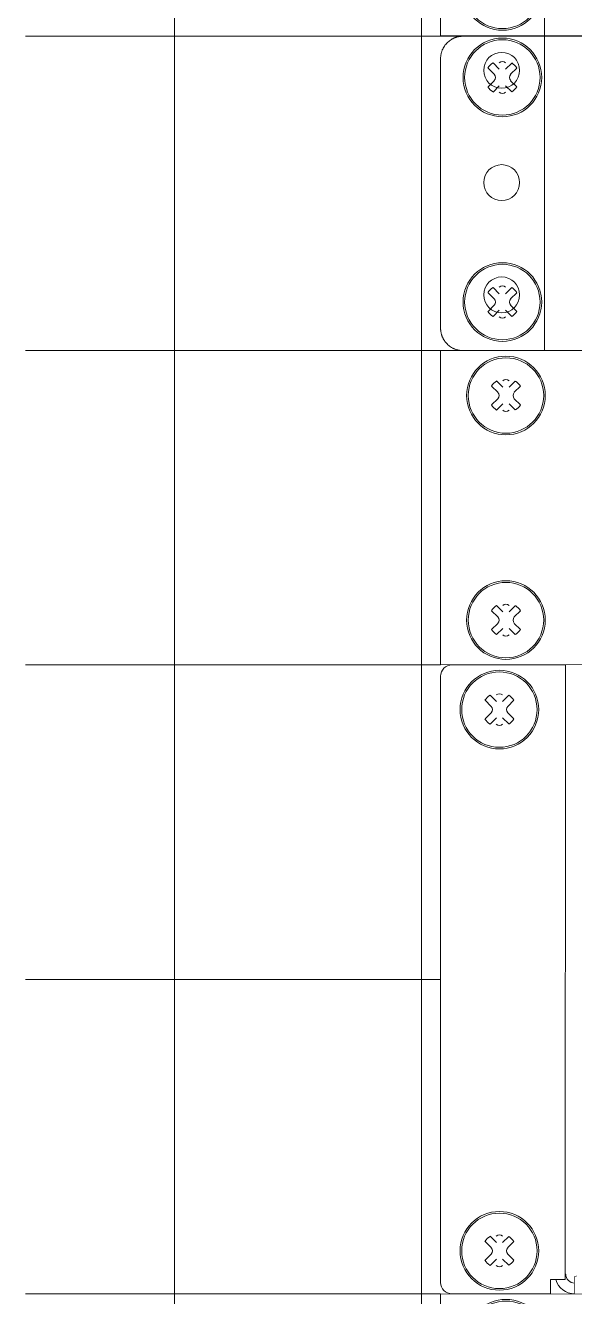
# Model space of a CAD drawing. Header units: millimetres. Extents: x -71336 to -33468, y -26189 to 22712.
# Drawn here: x -34597.8 to -34520.1, y -22925.6 to -22745.9 of the extents above; entities that cross this region are included whole.
import ezdxf

# ---------------------------------------------------------------- set-up
doc = ezdxf.new("R2010")
doc.units = ezdxf.units.MM
doc.set_wipeout_variables(frame=1)
doc.layers.add('SC - Equipment', color=7, linetype='Continuous', lineweight=13)
doc.layers.add('SC - Rack Layout - U-guides and centreline', color=5, linetype='Continuous', lineweight=13, plot=False)
doc.styles.add('ARIAL', font='arial.ttf')

# ---------------------------------------------------------------- blocks, each defined once
blk = doc.blocks.new('*U256')
at = {"layer": 'SC - Rack Layout - U-guides and centreline', "ltscale": 5}
blk.add_lwpolyline([(-300, 0), (300, 0)], dxfattribs=at)
blk = doc.blocks.new('*U257')
at = {"layer": 'SC - Rack Layout - U-guides and centreline', "color": 0, "linetype": 'ByBlock', "lineweight": -2, "transparency": 16777216}
for p in [(0, 755.65), (0, 711.2), (0, 666.75), (0, 622.3), (0, 577.85)]:
    blk.add_blockref('*U256', p, dxfattribs=at)
blk = doc.blocks.new('*U270')
at = {"layer": 'SC - Equipment'}
for p, q in [((-279.3873, 852.424), (-279.3873, 807.974)), ((-244.4623, 807.974), (-244.4623, 852.424)), ((-227.076, 852.424), (-227.076, 807.974)), ((-279.3873, 807.974), (-279.3873, 763.524)), ((-244.4623, 763.524), (-244.4623, 807.974)), ((-227.076, 807.974), (-227.076, 763.524)), ((-279.3873, 763.524), (-279.3873, 719.074)), ((-244.4623, 719.074), (-244.4623, 763.524)), ((-227.076, 763.524), (-227.076, 719.074)), ((-279.3873, 719.074), (-279.3873, 674.624)), ((-244.4623, 674.624), (-244.4623, 719.074)), ((-227.076, 719.074), (-227.076, 674.624)), ((-279.3873, 674.624), (-279.3873, 630.174)), ((-244.4623, 630.174), (-244.4623, 674.624)), ((-227.076, 674.624), (-227.076, 630.174)), ((-279.3873, 630.174), (-279.3873, 585.724)), ((-244.4623, 585.724), (-244.4623, 630.174)), ((-227.076, 630.174), (-227.076, 585.724))]:
    blk.add_line(p, q, dxfattribs=at)
for centre in [(-233.11485, 801.624), (-233.11485, 785.749), (-233.11485, 769.874), (-233.11485, 757.174), (-233.11485, 741.299), (-233.11485, 725.424), (-233.11485, 712.724), (-233.11485, 696.849), (-233.11485, 680.974), (-233.11485, 668.274), (-233.11485, 652.399), (-233.11485, 636.524)]:
    blk.add_circle(centre, 2.54, dxfattribs=at)
at = {"ltscale": 5, "style": 'ARIAL', "flags": 1}
blk.add_attdef('UNITS', (470.5, 46), '', height=9.73997, dxfattribs=at)
blk = doc.blocks.new('1U BRUSH PLATE - RACK LAYOUT')
at = {"layer": 'SC - Equipment'}
for p, q in [((-241.3, 0.05), (-241.3, 44.5)), ((241.3, 0.05), (-241.3, 0.05))]:
    blk.add_line(p, q, dxfattribs=at)
for major_axis in [(5.56, 0), (5.33, 0)]:
    blk.add_ellipse((-232.56, 6.4), major_axis=major_axis, ratio=1, start_param=0, end_param=6.283185, dxfattribs=at)
blk = doc.blocks.new('1U BLANK PANEL - RACK LAYOUT')
blk.add_wipeout([(-241.3, 44.45), (241.3, 44.45), (241.3, 0), (-241.3, 0)])
at = {"layer": 'SC - Equipment'}
for p, q in [((-241.3, 0), (-241.3, 44.45)), ((-241.3, 44.45), (241.3, 44.45)), ((-232.49, 39.27), (-233.38, 40.16)), ((-230.74, 40.13), (-231.6, 39.27)), ((-233.23, 38.56), (-234.09, 39.42)), ((-230, 39.42), (-230.89, 38.56)), ((-233.23, 37.64), (-234.09, 36.78)), ((-232.49, 36.93), (-233.38, 36.04)), ((-230.74, 36.07), (-231.6, 36.93)), ((-230, 36.78), (-230.89, 37.64)), ((-233.23, 6.81), (-234.09, 7.67)), ((-232.49, 7.52), (-233.38, 8.41)), ((-230.74, 8.38), (-231.6, 7.52)), ((-230, 7.67), (-230.89, 6.81)), ((-233.23, 5.89), (-234.09, 5.03)), ((-230, 5.03), (-230.89, 5.89)), ((-232.49, 5.18), (-233.38, 4.29)), ((-230.74, 4.32), (-231.6, 5.18)), ((241.3, 0), (-241.3, 0)), ((-241.3, 0), (-241.3, 0))]:
    blk.add_line(p, q, dxfattribs=at)
for centre, major_axis, start_param, end_param in [((-232.06, 38.1), (5.56, 0), 0, 6.283185), ((-232.06, 38.1), (5.33, 0), 0, 6.283185), ((-232.06, 38.1), (2.44, 0), 2.143456, 2.563819), ((-232.06, 39.73), (0.635, 0), 0.785399, 2.356195), ((-232.06, 38.1), (2.44, 0), 0.57266, 0.993023), ((-233.66, 38.1), (0.635, 0), 5.497788, 7.068584), ((-230.43, 38.1), (0.635, 0), 2.356195, 3.926991), ((-232.06, 38.1), (2.44, 0), 3.719366, 4.139729), ((-232.06, 36.47), (0.635, 0), 3.926991, 5.497787), ((-232.06, 38.1), (2.44, 0), 5.290163, 5.710525), ((-232.06, 6.35), (5.56, 0), 0, 6.283185), ((-232.06, 6.35), (5.33, 0), 0, 6.283185), ((-232.06, 6.35), (2.44, 0), 2.143456, 2.563819), ((-232.06, 7.98), (0.635, 0), 0.785399, 2.356195), ((-232.06, 6.35), (2.44, 0), 0.57266, 0.993023), ((-233.66, 6.35), (0.635, 0), 5.497788, 7.068584), ((-230.43, 6.35), (0.635, 0), 2.356195, 3.926991), ((-232.06, 6.35), (2.44, 0), 3.719366, 4.139729), ((-232.06, 4.72), (0.635, 0), 3.926991, 5.497787), ((-232.06, 6.35), (2.44, 0), 5.290163, 5.710525)]:
    blk.add_ellipse(centre, major_axis=major_axis, ratio=1, start_param=start_param, end_param=end_param, dxfattribs=at)
blk = doc.blocks.new('*U281')
blk.add_blockref('1U BLANK PANEL - RACK LAYOUT', (0, -44.45))
blk = doc.blocks.new('1U SCREWS - RACK LAYOUT')
at = {"layer": 'SC - Equipment'}
for p, q in [((-232.99, 39.27), (-233.88, 40.16)), ((-231.24, 40.13), (-232.1, 39.27)), ((-233.73, 38.56), (-234.59, 39.42)), ((-230.5, 39.42), (-231.39, 38.56)), ((-233.73, 37.64), (-234.59, 36.78)), ((-232.99, 36.93), (-233.88, 36.04)), ((-231.24, 36.07), (-232.1, 36.93)), ((-230.5, 36.78), (-231.39, 37.64)), ((-233.73, 6.81), (-234.59, 7.67)), ((-232.99, 7.52), (-233.88, 8.41)), ((-231.24, 8.38), (-232.1, 7.52)), ((-230.5, 7.67), (-231.39, 6.81)), ((-233.73, 5.89), (-234.59, 5.03)), ((-230.5, 5.03), (-231.39, 5.89)), ((-232.99, 5.18), (-233.88, 4.29)), ((-231.24, 4.32), (-232.1, 5.18))]:
    blk.add_line(p, q, dxfattribs=at)
for centre, major_axis, start_param, end_param in [((-232.56, 38.1), (5.56, 0), 0, 6.283185), ((-232.56, 38.1), (5.33, 0), 0, 6.283185), ((-232.56, 38.1), (2.44, 0), 2.143456, 2.563819), ((-232.56, 39.73), (0.635, 0), 0.785399, 2.356195), ((-232.56, 38.1), (2.44, 0), 0.57266, 0.993023), ((-234.16, 38.1), (0.635, 0), 5.497788, 7.068584), ((-230.93, 38.1), (0.635, 0), 2.356195, 3.926991), ((-232.56, 38.1), (2.44, 0), 3.719366, 4.139729), ((-232.56, 36.47), (0.635, 0), 3.926991, 5.497787), ((-232.56, 38.1), (2.44, 0), 5.290163, 5.710525), ((-232.56, 6.35), (5.56, 0), 0, 6.283185), ((-232.56, 6.35), (5.33, 0), 0, 6.283185), ((-232.56, 6.35), (2.44, 0), 2.143456, 2.563819), ((-232.56, 7.98), (0.635, 0), 0.785399, 2.356195), ((-232.56, 6.35), (2.44, 0), 0.57266, 0.993023), ((-234.16, 6.35), (0.635, 0), 5.497788, 7.068584), ((-230.93, 6.35), (0.635, 0), 2.356195, 3.926991), ((-232.56, 6.35), (2.44, 0), 3.719366, 4.139729), ((-232.56, 4.72), (0.635, 0), 3.926991, 5.497787), ((-232.56, 6.35), (2.44, 0), 5.290163, 5.710525)]:
    blk.add_ellipse(centre, major_axis=major_axis, ratio=1, start_param=start_param, end_param=end_param, dxfattribs=at)
blk = doc.blocks.new('cisco-cbs350-24p-4x')
at = {"layer": 'SC - Equipment'}
for points in [[(-238.13, 44.45), (-238.22, 44.45), (-238.3, 44.45), (-238.38, 44.44), (-238.46, 44.43), (-238.54, 44.42), (-238.62, 44.41), (-238.7, 44.4), (-238.77, 44.38), (-238.85, 44.37), (-238.93, 44.35), (-239, 44.33), (-239.08, 44.31), (-239.15, 44.28), (-239.22, 44.26), (-239.3, 44.23), (-239.37, 44.2), (-239.44, 44.17), (-239.51, 44.13), (-239.58, 44.1), (-239.65, 44.06), (-239.78, 43.99), (-239.91, 43.9), (-240.03, 43.81), (-240.15, 43.72), (-240.27, 43.62), (-240.38, 43.51), (-240.48, 43.4), (-240.58, 43.29), (-240.68, 43.16), (-240.77, 43.04), (-240.85, 42.91), (-240.92, 42.78), (-240.96, 42.71), (-241, 42.64), (-241.03, 42.57), (-241.06, 42.5), (-241.09, 42.42), (-241.12, 42.35), (-241.14, 42.28), (-241.17, 42.2), (-241.19, 42.13), (-241.21, 42.05), (-241.23, 41.97), (-241.24, 41.9), (-241.26, 41.82), (-241.27, 41.74), (-241.28, 41.66), (-241.29, 41.58), (-241.3, 41.5), (-241.3, 41.42), (-241.31, 41.33), (-241.31, 41.25)], [(-241.31, 3.2), (-241.31, 3.12), (-241.3, 3.03), (-241.3, 2.95), (-241.29, 2.87), (-241.28, 2.79), (-241.27, 2.71), (-241.26, 2.63), (-241.24, 2.55), (-241.23, 2.48), (-241.21, 2.4), (-241.19, 2.32), (-241.17, 2.25), (-241.14, 2.17), (-241.12, 2.1), (-241.09, 2.03), (-241.06, 1.95), (-241.03, 1.88), (-241, 1.81), (-240.96, 1.74), (-240.92, 1.67), (-240.85, 1.54), (-240.77, 1.41), (-240.68, 1.29), (-240.58, 1.16), (-240.48, 1.05), (-240.38, 0.94), (-240.27, 0.83), (-240.15, 0.73), (-240.03, 0.64), (-239.91, 0.55), (-239.78, 0.46), (-239.65, 0.39), (-239.58, 0.35), (-239.51, 0.32), (-239.44, 0.28), (-239.37, 0.25), (-239.3, 0.22), (-239.22, 0.19), (-239.15, 0.17), (-239.08, 0.14), (-239, 0.12), (-238.93, 0.1), (-238.85, 0.08), (-238.77, 0.07), (-238.7, 0.05), (-238.62, 0.04), (-238.54, 0.03), (-238.46, 0.02), (-238.38, 0.01), (-238.3, 0), (-238.22, 0), (-238.13, 0)]]:
    blk.add_lwpolyline(points, dxfattribs=at)
at = {"layer": 'SC - Equipment', "flags": 128}
for points in [[(238.12, 44.45), (-238.13, 44.45)], [(-241.31, 41.25), (-241.31, 3.2)], [(-238.13, 0), (238.12, 0)]]:
    blk.add_lwpolyline(points, dxfattribs=at)
at = {"layer": 'SC - Equipment'}
blk.add_blockref('1U SCREWS - RACK LAYOUT', (-0.01, 0.52), dxfattribs=at)
blk = doc.blocks.new('2U SHELF - RACK LAYOUT')
at = {"lineweight": 0}
blk.add_wipeout([(-241.3, 88.9), (241.3, 88.9), (241.3, 0), (-241.3, 0)], dxfattribs=at)
at = {"layer": 'SC - Equipment', "flags": 128}
for points in [[(-239.7, 88.9, 0.414214), (-241.3, 87.3, 2.414214)], [(-225.02, 2, 0.334713), (-222.36, 0, 2.987631)], [(-223.6, 2.77, 0.414214), (-222.36, 1.52, 2.414214)], [(-241.3, 1.59, 0.414214), (-239.7, 0, 2.414214)]]:
    blk.add_lwpolyline(points, format="xyb", dxfattribs=at)
for points in [[(-223.64, 88.9), (-239.7, 88.9)], [(-223.69, 2), (-223.64, 88.9)], [(-241.3, 87.3), (-241.3, 1.59)], [(-233.42, 83.76), (-234.31, 84.64)], [(-231.67, 84.62), (-232.53, 83.76)], [(-234.16, 83.04), (-235.02, 83.91)], [(-230.93, 83.91), (-231.82, 83.04)], [(-234.16, 82.13), (-235.02, 81.27)], [(-233.42, 81.42), (-234.31, 80.53)], [(-231.67, 80.56), (-232.53, 81.42)], [(-230.93, 81.27), (-231.82, 82.13)], [(-234.16, 6.53), (-235.02, 7.39)], [(-233.42, 7.24), (-234.31, 8.13)], [(-231.67, 8.1), (-232.53, 7.24)], [(-230.93, 7.39), (-231.82, 6.53)], [(-234.16, 5.61), (-235.02, 4.75)], [(-230.93, 4.75), (-231.82, 5.61)], [(-233.42, 4.9), (-234.31, 4.01)], [(-231.67, 4.04), (-232.53, 4.9)], [(-225.77, 0), (-225.77, 2)], [(-225.77, 2), (-223.69, 2)], [(-223.69, 2.77), (-223.6, 2.77)], [(-222.36, 2.42), (-222.36, 0)], [(222.42, 0), (-222.36, 0)], [(-239.7, 0), (-225.77, 0)]]:
    blk.add_lwpolyline(points, dxfattribs=at)
at = {"layer": 'SC - Equipment'}
blk.add_lwpolyline([(-222.06, 2.48), (-222.08, 2.47), (-222.11, 2.46), (-222.14, 2.46), (-222.17, 2.45), (-222.19, 2.44), (-222.22, 2.44), (-222.25, 2.43), (-222.28, 2.43), (-222.3, 2.43), (-222.33, 2.42), (-222.36, 2.42)], dxfattribs=at)
for centre, major_axis, start_param, end_param in [((-232.99, 82.59), (5.56, 0), 0, 6.283185), ((-232.99, 82.59), (5.33, 0), 0, 6.283185), ((-232.99, 82.59), (2.44, 0), 2.143456, 2.563819), ((-232.99, 84.21), (0.635, 0), 0.785399, 2.356195), ((-232.99, 82.59), (2.44, 0), 0.57266, 0.993023), ((-234.59, 82.59), (0.635, 0), 5.497788, 7.068584), ((-231.36, 82.59), (0.635, 0), 2.356195, 3.926991), ((-232.99, 82.59), (2.44, 0), 3.719366, 4.139729), ((-232.99, 82.59), (2.44, 0), 5.290163, 5.710525), ((-232.99, 80.96), (0.635, 0), 3.926991, 5.497787), ((-232.99, 6.07), (5.56, 0), 0, 6.283185), ((-232.99, 6.07), (5.33, 0), 0, 6.283185), ((-232.99, 6.07), (2.44, 0), 2.143456, 2.563819), ((-232.99, 7.7), (0.635, 0), 0.785399, 2.356195), ((-232.99, 6.07), (2.44, 0), 0.57266, 0.993023), ((-234.59, 6.07), (0.635, 0), 5.497788, 7.068584), ((-231.36, 6.07), (0.635, 0), 2.356195, 3.926991), ((-232.99, 6.07), (2.44, 0), 3.719366, 4.139729), ((-232.99, 4.45), (0.635, 0), 3.926991, 5.497787), ((-232.99, 6.07), (2.44, 0), 5.290163, 5.710525)]:
    blk.add_ellipse(centre, major_axis=major_axis, ratio=1, start_param=start_param, end_param=end_param, dxfattribs=at)
blk = doc.blocks.new('2u shelf')
at = {"ltscale": 5}
blk.add_blockref('2U SHELF - RACK LAYOUT', (0, 0), dxfattribs=at)
blk.add_wipeout([(-222.36, 0), (-222.36, 2.42), (-222.24, 2.44), (-222.11, 2.46), (-222.03, 2.49), (-221.97, 2.51), (-221.92, 2.53), (-221.87, 2.55), (-221.81, 2.59), (-221.73, 2.64), (-221.69, 2.67), (-221.66, 2.71), (-221.63, 2.74), (-221.61, 2.77), (-221.57, 2.85), (-221.55, 2.92), (-221.54, 2.98), (-221.53, 3.04), (-221.52, 3.1), (-221.52, 3.17), (-221.52, 3.26), (-221.52, 3.91), (-221.52, 7.95), (221.58, 7.95), (221.58, 3.16), (221.59, 3.09), (221.59, 3.04), (221.6, 2.99), (221.62, 2.92), (221.63, 2.87), (221.65, 2.82), (221.66, 2.78), (221.69, 2.74), (221.73, 2.7), (221.79, 2.64), (221.86, 2.6), (221.96, 2.54), (222.07, 2.5), (222.15, 2.47), (222.26, 2.45), (222.35, 2.43), (222.39, 2.43), (222.42, 2.42), (222.42, 0)])

msp = doc.modelspace()

# ---------------------------------------------------------------- block references
at = {"layer": 'SC - Equipment'}
msp.add_blockref('*U270', (-34297.305, -23553.84), dxfattribs=at)
at = {"layer": 'SC - Equipment', "ltscale": 5}
msp.add_blockref('1U BRUSH PLATE - RACK LAYOUT', (-34297.756, -22747.39), dxfattribs=at)
at = {"layer": 'SC - Rack Layout - U-guides and centreline'}
msp.add_blockref('*U257', (-34297.756, -23503.04), dxfattribs=at)

# ---------------------------------------------------------------- next in the draw order: block references
at = {"layer": 'SC - Equipment'}
for p in [(-34297.756, -22791.84), (-34297.756, -22925.19)]:
    msp.add_blockref('*U281', p, dxfattribs=at)

# ---------------------------------------------------------------- next in the draw order: block references
for name, p in [('cisco-cbs350-24p-4x', (-34297.756, -22791.84)), ('2u shelf', (-34297.756, -22925.19))]:
    msp.add_blockref(name, p)

doc.saveas('drawing.dxf')
